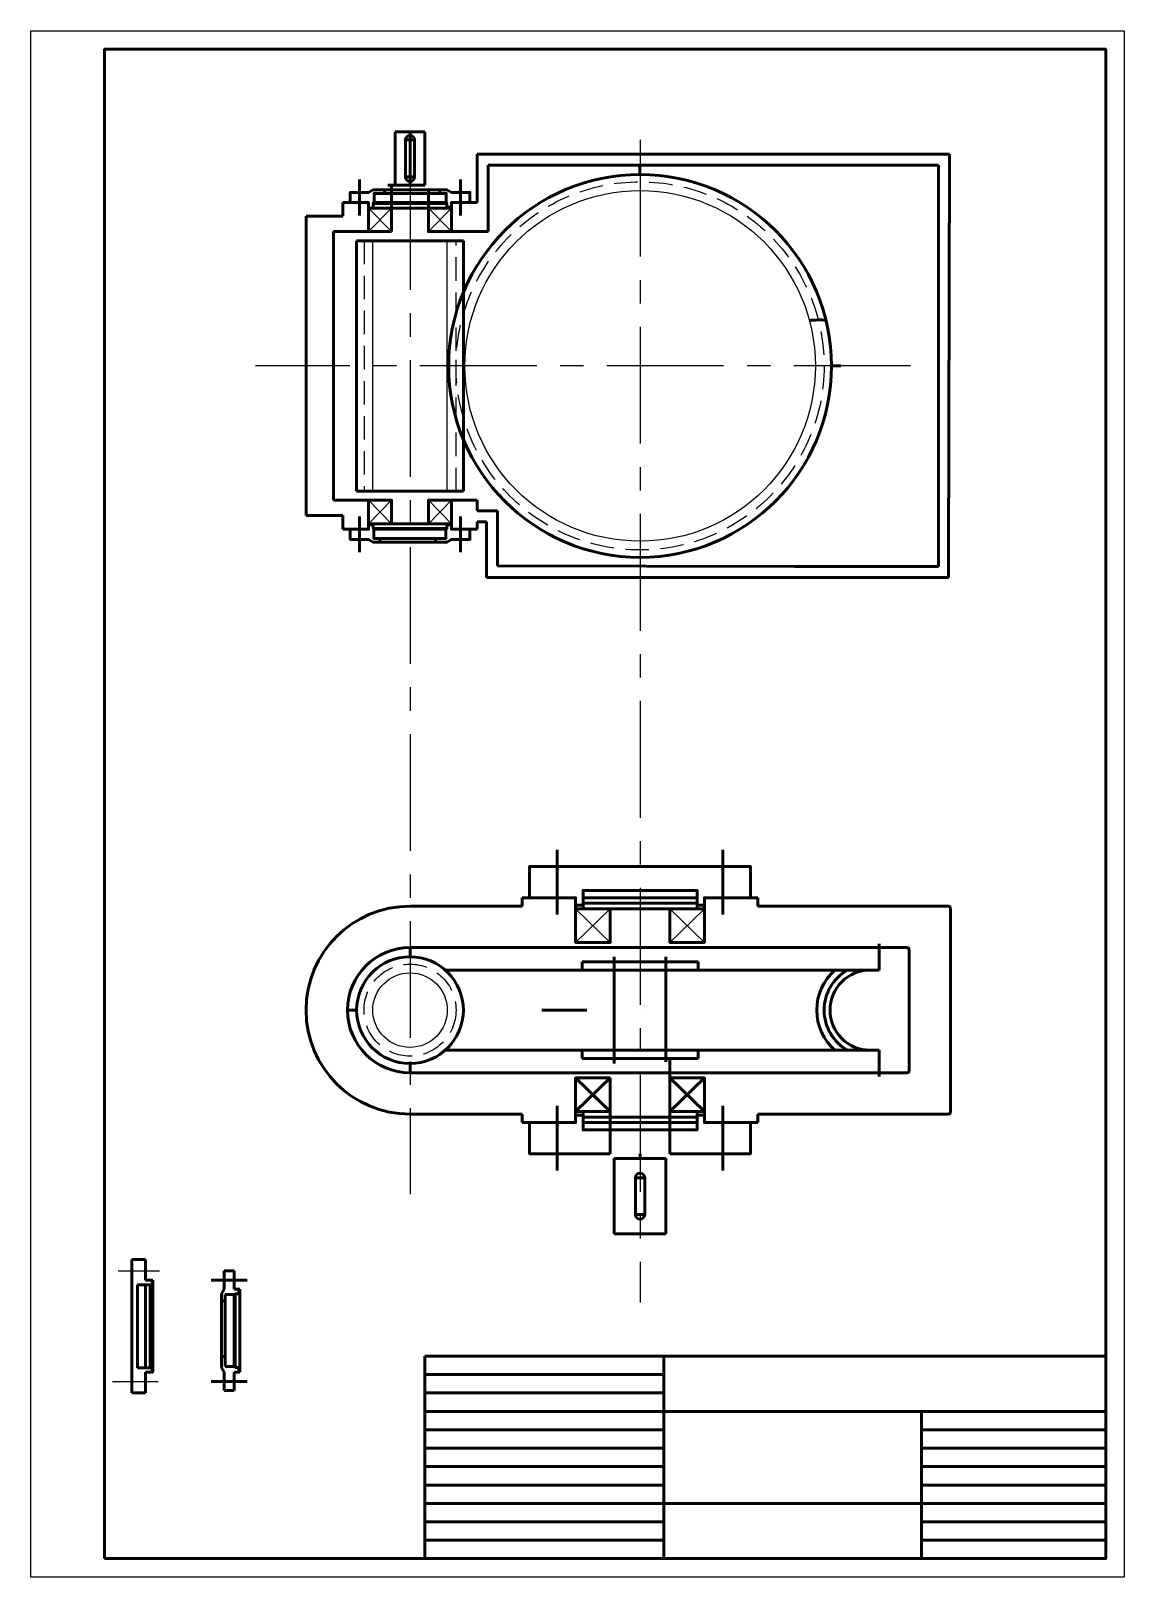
# Model space of a CAD drawing. Header units: millimetres. Extents: x -2503 to -2206, y -1923 to -1503.
import ezdxf

# ---------------------------------------------------------------- set-up
doc = ezdxf.new("R2010")
doc.units = ezdxf.units.MM
doc.linetypes.add('осевая', pattern=[50.8, 31.75, -6.35, 6.35, -6.35])
doc.linetypes.add('штриховая2', pattern=[9.525, 6.35, -3.175])
for name, color, linetype, lineweight in [('Основные', 7, 'Continuous', 53), ('РАМКА1', 7, 'Continuous', 25), ('Тонкие', 7, 'Continuous', 25)]:
    doc.layers.add(name, color=color, linetype=linetype, lineweight=lineweight)

msp = doc.modelspace()

# ---------------------------------------------------------------- hatches: boundary and pattern name
at = {"layer": 'Основные'}
h = msp.add_hatch(dxfattribs=at)
h.set_pattern_fill('ANSI32', color=256)
h.set_pattern_definition([(45, (-2512.328, -1923.373), (-6.7352, 6.7352), []), (45, (-2507.838, -1923.373), (-6.7352, 6.7352), [])])
h.paths.add_polyline_path([(-2470.04, -1867.75), (-2470.04, -1866.5), (-2470.29, -1866.5), (-2470.29, -1867.75)])
h = msp.add_hatch(dxfattribs=at)
h.set_pattern_fill('ANSI31', color=256)
h.set_pattern_definition([(45, (-2512.328, -1923.3732), (-2.24506, 2.24506), [])])
h.paths.add_polyline_path([(-2470.04, -1867.75), (-2470.04, -1866.5), (-2470.29, -1866.5), (-2470.29, -1867.75)])

# ---------------------------------------------------------------- linework, layer by layer
for p, q in [((-2404.19, -1545.25), (-2404.19, -1530.75)), ((-2404.19, -1530.75), (-2396.19, -1530.75)), ((-2401.44, -1533), (-2398.94, -1533)), ((-2401.44, -1533), (-2401.44, -1543)), ((-2400.19, -1545.25), (-2400.19, -1530.75)), ((-2398.94, -1543), (-2398.94, -1533)), ((-2396.19, -1530.75), (-2396.19, -1545.25)), ((-2381.94, -1550), (-2381.94, -1536.87)), ((-2253.65, -1536.87), (-2381.94, -1536.87)), ((-2253.85, -1648.87), (-2253.65, -1536.87)), ((-2337.71, -1539.87), (-2378.94, -1539.87)), ((-2378.94, -1557.87), (-2378.94, -1539.87)), ((-2337.71, -1542.37), (-2337.71, -1539.87)), ((-2337.71, -1539.87), (-2256.65, -1539.87)), ((-2256.65, -1539.87), (-2256.65, -1648.87)), ((-2413.94, -1553.5), (-2413.94, -1543.75)), ((-2396.19, -1545.25), (-2406.19, -1545.25)), ((-2405.19, -1546.5), (-2405.19, -1544.87)), ((-2401.44, -1543), (-2398.94, -1543)), ((-2386.44, -1543.75), (-2386.44, -1553.5)), ((-2405.19, -1551.5), (-2405.19, -1546.5)), ((-2395.19, -1551.5), (-2395.19, -1546.5)), ((-2428.44, -1635.03), (-2428.44, -1553.72)), ((-2418.44, -1553.72), (-2428.44, -1553.72)), ((-2428.44, -1553.72), (-2420.94, -1553.72)), ((-2416.44, -1550), (-2418.44, -1550)), ((-2418.44, -1550), (-2418.44, -1553.72)), ((-2395.19, -1550), (-2409.91, -1550)), ((-2405.19, -1551.5), (-2405.19, -1556.25)), ((-2390.36, -1550), (-2395.19, -1550)), ((-2383.94, -1550), (-2381.94, -1550)), ((-2411.44, -1557.87), (-2420.94, -1557.87)), ((-2420.94, -1557.87), (-2420.94, -1630.87)), ((-2388.94, -1557.87), (-2378.94, -1557.87)), ((-2414.69, -1628.37), (-2414.69, -1560.37)), ((-2414.69, -1560.37), (-2385.69, -1560.37)), ((-2385.69, -1628.37), (-2385.69, -1560.37)), ((-2285.69, -1594.37), (-2283.19, -1594.37)), ((-2285.69, -1594.37), (-2283.19, -1594.37)), ((-2414.69, -1628.37), (-2385.69, -1628.37)), ((-2418.31, -1630.87), (-2420.94, -1630.87)), ((-2411.44, -1630.87), (-2418.31, -1630.87)), ((-2411.44, -1637.25), (-2411.44, -1632.5)), ((-2388.94, -1630.87), (-2381.94, -1630.87)), ((-2381.94, -1630.87), (-2381.94, -1633.75)), ((-2381.94, -1633.75), (-2376.44, -1633.75)), ((-2376.44, -1648.69), (-2376.44, -1633.75)), ((-2418.44, -1635.03), (-2428.44, -1635.03)), ((-2418.44, -1638.75), (-2418.44, -1635.03)), ((-2413.94, -1645), (-2413.94, -1635.25)), ((-2390.19, -1637.5), (-2388.94, -1637.5)), ((-2386.44, -1635.25), (-2386.44, -1645)), ((-2381.94, -1636.75), (-2381.94, -1638.75)), ((-2381.94, -1636.75), (-2379.44, -1636.75)), ((-2379.44, -1636.75), (-2379.44, -1651.87)), ((-2416.44, -1638.75), (-2418.44, -1638.75)), ((-2410.02, -1638.75), (-2390.47, -1638.75)), ((-2381.94, -1638.75), (-2383.94, -1638.75)), ((-2376.44, -1648.69), (-2295.69, -1648.87)), ((-2295.69, -1648.87), (-2256.65, -1648.87)), ((-2253.86, -1651.87), (-2253.85, -1648.87)), ((-2253.86, -1651.87), (-2379.44, -1651.87)), ((-2379.44, -1651.87), (-2376.69, -1651.87)), ((-2360.19, -1725.82), (-2360.19, -1743.37)), ((-2315.19, -1743.37), (-2315.19, -1725.82)), ((-2400.19, -1741.12), (-2369.69, -1741.12)), ((-2369.69, -1738.85), (-2369.69, -1741.12)), ((-2369.69, -1738.85), (-2367.69, -1738.85)), ((-2353.19, -1738.85), (-2322.19, -1738.85)), ((-2353.19, -1740.35), (-2322.19, -1740.35)), ((-2345.81, -1741.85), (-2352.49, -1741.85)), ((-2305.69, -1738.85), (-2307.69, -1738.85)), ((-2305.69, -1741.12), (-2305.69, -1738.85)), ((-2305.69, -1741.12), (-2253.86, -1741.12)), ((-2253.36, -1741.62), (-2253.36, -1797.12)), ((-2272.69, -1758.5), (-2272.69, -1751.37)), ((-2400.19, -1754.87), (-2400.19, -1752.37)), ((-2400.19, -1752.37), (-2265.11, -1752.37)), ((-2344.69, -1758.5), (-2344.69, -1754.87)), ((-2330.69, -1758.5), (-2330.69, -1754.87)), ((-2264.61, -1785.87), (-2264.61, -1752.87)), ((-2275.19, -1758.5), (-2390.6, -1758.5)), ((-2321.94, -1756.25), (-2353.44, -1756.25)), ((-2353.44, -1756.25), (-2353.44, -1758.5)), ((-2344.69, -1780.25), (-2344.69, -1758.5)), ((-2330.69, -1780.25), (-2330.69, -1758.5)), ((-2321.94, -1756.25), (-2321.94, -1758.5)), ((-2275.19, -1758.5), (-2272.69, -1758.5)), ((-2414.69, -1769.37), (-2417.19, -1769.37)), ((-2364.36, -1769.37), (-2364.36, -1769.37)), ((-2364.36, -1769.37), (-2352.19, -1769.37)), ((-2337.69, -1769.37), (-2337.69, -1769.37)), ((-2275.19, -1780.25), (-2390.6, -1780.25)), ((-2353.44, -1782.5), (-2353.44, -1780.25)), ((-2344.69, -1780.25), (-2344.69, -1783.87)), ((-2330.69, -1780.25), (-2330.69, -1783.37)), ((-2321.94, -1782.5), (-2321.94, -1780.25)), ((-2275.19, -1780.25), (-2272.69, -1780.25)), ((-2272.69, -1780.25), (-2272.69, -1787.37)), ((-2400.19, -1783.87), (-2400.19, -1786.37)), ((-2321.94, -1782.5), (-2353.44, -1782.5)), ((-2329.56, -1787.77), (-2329.56, -1782.53)), ((-2400.19, -1786.37), (-2265.11, -1786.37)), ((-2345.81, -1787.77), (-2355.19, -1796.9)), ((-2355.19, -1787.77), (-2345.81, -1796.9)), ((-2320.19, -1787.77), (-2329.56, -1796.9)), ((-2329.56, -1787.77), (-2320.19, -1796.9)), ((-2350.5, -1792.34), (-2345.81, -1796.9)), ((-2360.19, -1795.35), (-2360.19, -1812.9)), ((-2345.81, -1796.9), (-2345.81, -1808.4)), ((-2329.56, -1796.9), (-2329.56, -1808.4)), ((-2315.19, -1812.9), (-2315.19, -1795.35)), ((-2372.69, -1797.62), (-2400.19, -1797.62)), ((-2369.69, -1797.62), (-2400.19, -1797.62)), ((-2369.69, -1797.62), (-2369.69, -1799.9)), ((-2367.69, -1799.9), (-2369.69, -1799.9)), ((-2329.56, -1798.4), (-2353.19, -1798.4)), ((-2329.56, -1799.9), (-2353.19, -1799.9)), ((-2322.19, -1798.4), (-2329.56, -1798.4)), ((-2322.19, -1799.9), (-2329.56, -1799.9)), ((-2307.69, -1799.9), (-2305.69, -1799.9)), ((-2253.86, -1797.62), (-2305.69, -1797.62)), ((-2305.69, -1797.62), (-2305.69, -1799.9)), ((-2344.69, -1830.15), (-2344.69, -1809.65)), ((-2330.69, -1809.65), (-2344.69, -1809.65)), ((-2337.69, -1808.4), (-2337.69, -1809.65)), ((-2330.69, -1830.15), (-2330.69, -1809.65)), ((-2337.63, -1813.65), (-2337.69, -1813.65)), ((-2338.94, -1824.9), (-2338.94, -1814.9)), ((-2338.94, -1814.9), (-2336.44, -1814.9)), ((-2336.44, -1824.9), (-2336.44, -1814.9)), ((-2338.94, -1824.9), (-2336.44, -1824.9)), ((-2337.69, -1826.15), (-2337.66, -1826.15)), ((-2337.69, -1830.15), (-2344.69, -1830.15)), ((-2337.69, -1830.15), (-2330.69, -1830.15)), ((-2472.04, -1837.12), (-2475.79, -1837.12)), ((-2475.79, -1837.12), (-2475.79, -1842.75)), ((-2472.04, -1842.75), (-2472.04, -1837.12)), ((-2475.79, -1842.75), (-2475.79, -1867.75)), ((-2470.04, -1842.75), (-2472.04, -1842.75)), ((-2470.29, -1842.75), (-2470.29, -1844)), ((-2470.04, -1867.75), (-2470.04, -1842.75)), ((-2454.2, -1842.71), (-2444.45, -1842.71)), ((-2450.7, -1840.21), (-2450.7, -1845.21)), ((-2450.7, -1840.21), (-2447.95, -1840.21)), ((-2447.95, -1840.21), (-2447.95, -1845.21)), ((-2470.79, -1844), (-2474.19, -1844)), ((-2474.19, -1844), (-2474.19, -1866.5)), ((-2472.04, -1844), (-2472.04, -1866.5)), ((-2470.04, -1844), (-2470.79, -1844)), ((-2470.79, -1866.5), (-2470.79, -1844)), ((-2470.29, -1844), (-2470.04, -1844)), ((-2450.7, -1845.21), (-2451.45, -1846.46)), ((-2451.45, -1846.46), (-2451.45, -1866.46)), ((-2450.45, -1846.64), (-2450.45, -1866.21)), ((-2447.95, -1846.64), (-2450.45, -1846.64)), ((-2450.45, -1846.71), (-2450.45, -1848.35)), ((-2447.95, -1845.21), (-2446.45, -1845.21)), ((-2447.7, -1846.46), (-2447.95, -1846.64)), ((-2447.95, -1846.64), (-2447.95, -1866.19)), ((-2446.7, -1846.46), (-2447.7, -1846.46)), ((-2447.7, -1846.46), (-2447.7, -1866.46)), ((-2446.7, -1846.46), (-2446.7, -1845.21)), ((-2446.45, -1846.46), (-2446.7, -1846.46)), ((-2446.45, -1845.21), (-2446.45, -1846.46)), ((-2446.45, -1846.46), (-2446.45, -1866.46)), ((-2450.45, -1848.35), (-2451.45, -1848.35)), ((-2450.45, -1863.43), (-2451.45, -1863.43)), ((-2450.45, -1863.43), (-2450.45, -1866.21)), ((-2396.19, -1863.37), (-2211.19, -1863.37)), ((-2211.19, -1863.37), (-2396.19, -1863.37)), ((-2396.19, -1863.37), (-2396.19, -1918.37)), ((-2331.19, -1863.37), (-2331.19, -1918.37)), ((-2475.79, -1873.37), (-2475.79, -1867.75)), ((-2470.79, -1866.5), (-2474.19, -1866.5)), ((-2472.04, -1873.37), (-2472.04, -1867.75)), ((-2472.04, -1867.75), (-2470.04, -1867.75)), ((-2470.29, -1866.5), (-2470.79, -1866.5)), ((-2470.29, -1867.75), (-2470.29, -1866.5)), ((-2470.29, -1866.5), (-2470.04, -1866.5)), ((-2470.04, -1867.75), (-2470.29, -1867.75)), ((-2470.04, -1867.75), (-2470.04, -1866.5)), ((-2450.7, -1867.71), (-2451.45, -1866.46)), ((-2450.7, -1872.71), (-2450.7, -1867.71)), ((-2447.95, -1866.19), (-2450.45, -1866.21)), ((-2447.7, -1866.46), (-2447.95, -1866.19)), ((-2447.95, -1867.71), (-2446.45, -1867.71)), ((-2447.95, -1868.96), (-2447.95, -1867.71)), ((-2447.95, -1872.71), (-2447.95, -1868.96)), ((-2446.7, -1866.46), (-2447.7, -1866.46)), ((-2446.45, -1866.46), (-2446.7, -1866.46)), ((-2446.7, -1866.46), (-2446.7, -1867.71)), ((-2446.45, -1867.71), (-2446.45, -1866.46)), ((-2396.19, -1868.37), (-2331.19, -1868.37)), ((-2444.45, -1870.21), (-2454.2, -1870.21)), ((-2450.7, -1872.71), (-2447.95, -1872.71)), ((-2475.79, -1873.37), (-2472.04, -1873.37)), ((-2396.19, -1873.37), (-2331.19, -1873.37)), ((-2396.19, -1878.37), (-2211.19, -1878.37)), ((-2261.19, -1878.37), (-2261.19, -1918.37)), ((-2396.19, -1883.37), (-2331.19, -1883.37)), ((-2261.19, -1883.37), (-2211.19, -1883.37)), ((-2396.19, -1888.37), (-2331.19, -1888.37)), ((-2261.19, -1888.37), (-2211.19, -1888.37)), ((-2396.19, -1893.37), (-2331.19, -1893.37)), ((-2261.19, -1893.37), (-2211.19, -1893.37)), ((-2396.19, -1898.37), (-2331.19, -1898.37)), ((-2261.19, -1898.37), (-2211.19, -1898.37)), ((-2396.19, -1903.37), (-2331.19, -1903.37)), ((-2331.19, -1903.37), (-2261.19, -1903.37)), ((-2261.19, -1903.37), (-2211.19, -1903.37)), ((-2396.19, -1908.37), (-2331.19, -1908.37)), ((-2261.19, -1908.37), (-2211.19, -1908.37)), ((-2396.19, -1913.37), (-2331.19, -1913.37)), ((-2261.19, -1913.37), (-2211.19, -1913.37))]:
    msp.add_line(p, q, dxfattribs=at)
for points in [[(-2483.19, -1918.37), (-2483.19, -1508.37), (-2211.19, -1508.37), (-2211.19, -1918.37)], [(-2405.19, -1557.87), (-2405.19, -1551.5), (-2411.44, -1551.5), (-2411.44, -1557.87)], [(-2395.19, -1551.5), (-2388.94, -1551.5), (-2388.94, -1557.87), (-2395.19, -1557.87)], [(-2411.44, -1637.25), (-2411.44, -1630.87), (-2405.19, -1630.87), (-2405.19, -1637.25)], [(-2388.94, -1637.25), (-2395.19, -1637.25), (-2395.19, -1630.87), (-2388.94, -1630.87)], [(-2322.19, -1741.85), (-2353.19, -1741.85), (-2355.19, -1741.85), (-2355.19, -1738.85), (-2367.69, -1738.85), (-2367.69, -1730.35), (-2307.69, -1730.35), (-2307.69, -1738.85), (-2320.19, -1738.85), (-2320.19, -1741.85)], [(-2355.19, -1741.85), (-2345.81, -1741.85), (-2345.81, -1750.97), (-2355.19, -1750.97)], [(-2320.19, -1741.85), (-2329.56, -1741.85), (-2329.56, -1750.97), (-2320.19, -1750.97)], [(-2345.81, -1787.77), (-2355.19, -1787.77), (-2355.19, -1796.9), (-2345.81, -1796.9)], [(-2320.19, -1796.9), (-2329.56, -1796.9), (-2329.56, -1787.77), (-2320.19, -1787.77)]]:
    msp.add_lwpolyline(points, close=True, dxfattribs=at)
for points in [[(-2410.19, -1551.5), (-2411.44, -1551.5), (-2411.44, -1550), (-2412.69, -1550), (-2416.44, -1550), (-2416.44, -1547.25), (-2411.44, -1547.25), (-2410.19, -1546.5), (-2395.19, -1546.5)], [(-2395.19, -1550.25), (-2410.19, -1550.25), (-2409.91, -1550), (-2409.94, -1547.5), (-2407.15, -1547.5), (-2407.15, -1546.5)], [(-2395.19, -1547.5), (-2409.94, -1547.5)], [(-2395.19, -1546.5), (-2390.19, -1546.5), (-2388.94, -1547.25), (-2383.94, -1547.25), (-2383.94, -1550), (-2388.94, -1550), (-2388.94, -1551.5), (-2390.19, -1551.5)], [(-2390.19, -1550.25), (-2390.36, -1550), (-2390.36, -1547.5), (-2395.19, -1547.5)], [(-2390.44, -1547.5), (-2392.07, -1547.5), (-2392.07, -1546.5)], [(-2395.19, -1551.5), (-2410.19, -1551.5), (-2410.19, -1551.25), (-2410.19, -1550.25)], [(-2388.94, -1551.25), (-2390.19, -1551.25), (-2390.19, -1550.25), (-2395.19, -1550.25)], [(-2390.19, -1551.25), (-2390.19, -1551.5), (-2395.19, -1551.5)], [(-2390.19, -1637.25), (-2388.94, -1637.25), (-2388.94, -1638.75), (-2387.69, -1638.75), (-2383.94, -1638.75), (-2383.94, -1641.5), (-2388.94, -1641.5), (-2390.19, -1642.25), (-2410.19, -1642.25), (-2411.44, -1641.5), (-2416.44, -1641.5), (-2416.44, -1638.75), (-2411.44, -1638.75), (-2411.44, -1637.25), (-2410.19, -1637.25)], [(-2411.44, -1637.5), (-2410.19, -1637.5), (-2410.19, -1638.5), (-2390.19, -1638.5), (-2390.47, -1638.75), (-2390.44, -1641.25), (-2393.23, -1641.25), (-2393.23, -1642.25)], [(-2410.19, -1637.5), (-2410.19, -1637.25), (-2390.19, -1637.25), (-2390.19, -1637.5), (-2390.19, -1638.5)], [(-2410.19, -1638.5), (-2410.02, -1638.75), (-2410.02, -1641.25), (-2390.44, -1641.25)], [(-2409.94, -1641.25), (-2408.3, -1641.25), (-2408.3, -1642.25)], [(-2322.19, -1740.85), (-2322.19, -1736.85), (-2353.19, -1736.85), (-2353.19, -1740.85)], [(-2355.19, -1740.85), (-2353.19, -1740.85), (-2353.19, -1741.85)], [(-2322.19, -1741.85), (-2322.19, -1740.85), (-2320.19, -1740.85)], [(-2345.81, -1808.4), (-2367.69, -1808.4), (-2367.69, -1799.9), (-2355.19, -1799.9), (-2355.19, -1796.9), (-2353.19, -1796.9), (-2345.81, -1796.9)], [(-2353.19, -1796.9), (-2353.19, -1797.9), (-2355.19, -1797.9)], [(-2329.56, -1796.9), (-2322.19, -1796.9), (-2320.19, -1796.9), (-2320.19, -1799.9), (-2307.69, -1799.9), (-2307.69, -1808.4), (-2329.56, -1808.4)], [(-2320.19, -1797.9), (-2322.19, -1797.9), (-2322.19, -1796.9)], [(-2353.19, -1797.9), (-2353.19, -1801.9), (-2329.56, -1801.9)], [(-2329.56, -1801.9), (-2322.19, -1801.9), (-2322.19, -1797.9)]]:
    msp.add_lwpolyline(points, dxfattribs=at)
for centre, radius in [((-2337.69, -1594.37), 52), ((-2400.19, -1769.37), 14.5)]:
    msp.add_circle(centre, radius, dxfattribs=at)
for centre, radius, start, end in [((-2400.19, -1533), 1.25, 0, 180), ((-2400.19, -1543), 1.25, 180, 0), ((-2289.03, -1617.53), 35.64, 87.0599, 94.305), ((-2400.19, -1769.37), 28.25, 90, 270), ((-2253.86, -1741.62), 0.5, 360, 90), ((-2400.19, -1769.37), 17, 90, 270), ((-2265.11, -1752.87), 0.5, 360, 90), ((-2275.19, -1769.37), 14.5, 131.4096, 228.5904), ((-2275.19, -1769.37), 12.5, 119.5414, 240.4586), ((-2275.19, -1769.37), 10.88, 90, 270), ((-2265.11, -1785.87), 0.5, 270, 360), ((-2253.86, -1797.12), 0.5, 270, 360), ((-2337.69, -1814.9), 1.25, 0, 180), ((-2337.69, -1824.9), 1.25, 180, 0)]:
    msp.add_arc(centre, radius, start, end, dxfattribs=at)
at = {"layer": 'РАМКА1'}
for p, q in [((-2503.19, -1923.37), (-2503.19, -1503.37)), ((-2503.19, -1503.37), (-2206.19, -1503.37)), ((-2206.19, -1503.37), (-2206.19, -1923.37)), ((-2206.19, -1923.37), (-2503.19, -1923.37))]:
    msp.add_line(p, q, dxfattribs=at)
at = {"layer": 'Тонкие', "linetype": 'осевая'}
for p, q in [((-2337.69, -1532.94), (-2337.69, -1848.83)), ((-2400.19, -1541.98), (-2400.19, -1819.33)), ((-2264.18, -1594.37), (-2442.2, -1594.37)), ((-2468.22, -1840.25), (-2479.48, -1840.25)), ((-2481.05, -1870.25), (-2468.62, -1870.25))]:
    msp.add_line(p, q, dxfattribs=at)
at = {"layer": 'Тонкие'}
for p, q in [((-2405.19, -1551.5), (-2411.44, -1557.87)), ((-2411.44, -1551.5), (-2405.19, -1557.87)), ((-2388.94, -1551.5), (-2395.19, -1557.87)), ((-2395.19, -1551.5), (-2388.94, -1557.87)), ((-2410.31, -1628.37), (-2410.31, -1560.37)), ((-2390.06, -1628.37), (-2390.06, -1560.37)), ((-2411.44, -1637.25), (-2405.19, -1630.87)), ((-2411.44, -1630.87), (-2405.19, -1637.25)), ((-2388.94, -1630.87), (-2395.19, -1637.25)), ((-2395.19, -1630.87), (-2388.94, -1637.25)), ((-2345.81, -1741.85), (-2355.19, -1750.97)), ((-2355.19, -1741.85), (-2345.81, -1750.97)), ((-2320.19, -1741.85), (-2329.56, -1750.97)), ((-2329.56, -1741.85), (-2320.19, -1750.97))]:
    msp.add_line(p, q, dxfattribs=at)
at = {"layer": 'Тонкие', "linetype": 'штриховая2'}
for p, q in [((-2412.69, -1560.37), (-2412.69, -1628.37)), ((-2387.69, -1628.37), (-2387.69, -1560.37))]:
    msp.add_line(p, q, dxfattribs=at)
at = {"layer": 'Тонкие', "linetype": 'штриховая2', "lineweight": -3}
msp.add_circle((-2337.69, -1594.37), 50, dxfattribs=at)
at = {"layer": 'Тонкие'}
for centre, radius in [((-2337.69, -1594.37), 47.62), ((-2400.19, -1769.37), 10.12)]:
    msp.add_circle(centre, radius, dxfattribs=at)
at = {"layer": 'Тонкие', "linetype": 'штриховая2'}
msp.add_circle((-2400.19, -1769.37), 12.5, dxfattribs=at)

doc.saveas('drawing.dxf')
